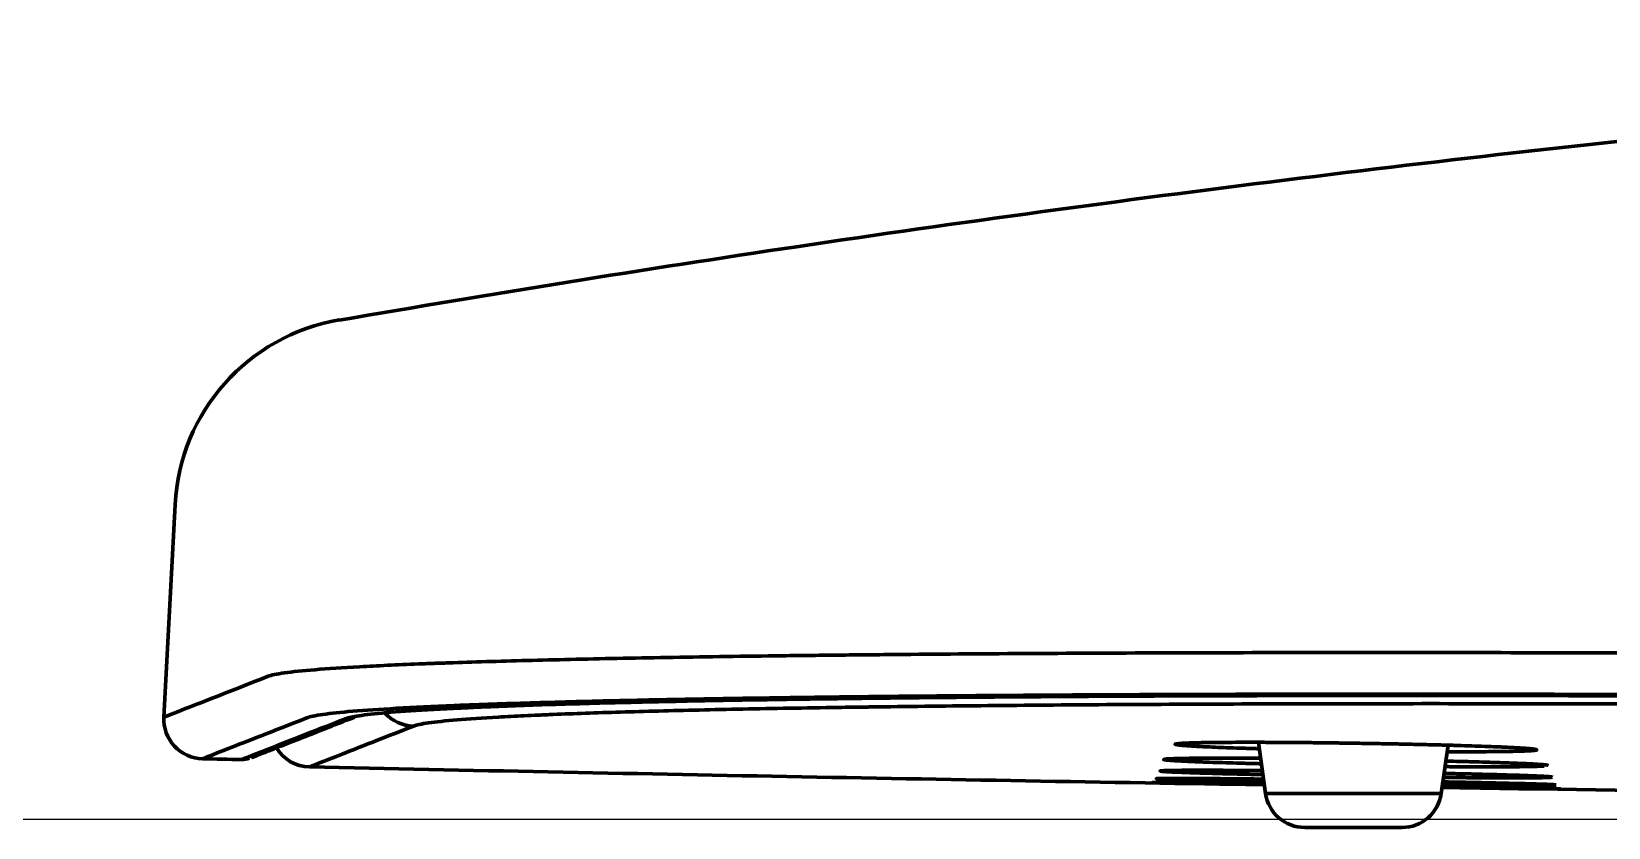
# Model space of a CAD drawing. Extents: x 1919 to 2339, y -1533 to -939.
# Drawn here: x 2171.45 to 2179.43, y -1192.62 to -1188.59 of the extents above; entities that cross this region are included whole.
import ezdxf

# ---------------------------------------------------------------- set-up
doc = ezdxf.new("R2010")
doc.units = 0
doc.header["$LTSCALE"] = 7
doc.header["$MEASUREMENT"] = 0
doc.linetypes.add('CENTER', pattern=[2, 1.25, -0.25, 0.25, -0.25])
doc.layers.add('1', color=1, linetype='CENTER')
doc.layers.add('D', color=2, linetype='CONTINUOUS')

msp = doc.modelspace()

# ---------------------------------------------------------------- linework, layer by layer
at = {"layer": '1', "color": 7, "linetype": 'Continuous', "lineweight": 70}
for p, q in [((2172.1785, -1190.9841), (2172.1221, -1192.0605)), ((2173.0805, -1192.0616), (2173.0823, -1192.0611)), ((2177.6563, -1192.1881), (2177.6925, -1192.4464)), ((2178.5807, -1192.4464), (2178.6148, -1192.2024)), ((2177.6925, -1192.4464), (2178.5807, -1192.4464)), ((2178.3826, -1192.6186), (2177.8905, -1192.6186))]:
    msp.add_line(p, q, dxfattribs=at)
for centre, radius, start, end in [((2173.1771, -1191.0365), 1, 99.73737, 177.01782), ((2172.3218, -1192.071), 0.2, 177.02388, 268.76379), ((2192.1362, -291.6074), 900.8816, 268.7394267, 268.7519604), ((2172.5166, -1192.1753), 0.1, 268.78156, 291.43321), ((2172.8619, -1192.1124), 0.2, 211.36019, 268.8246), ((2192.1362, -291.6371), 900.8816, 268.7738046, 269.0809551), ((2192.1362, -291.6371), 900.8816, 269.1381125, 269.3358835), ((2177.8905, -1192.4186), 0.2, 187.96961, 270), ((2178.3826, -1192.4186), 0.2, 270, 352.03039)]:
    msp.add_arc(centre, radius, start, end, dxfattribs=at)
for centre, major_axis, start_param, end_param in [((2173.388, -1191.9058), (-0.0731, 0.1862), 1.927723, 2.745992), ((2173.0432, -1191.9686), (0.0365, -0.0931), 0.019921, 0.10057)]:
    msp.add_ellipse(centre, major_axis=major_axis, ratio=0.998372, start_param=start_param, end_param=end_param, dxfattribs=at)
for points, knots in [([(2187.5762, -1188.5921), (2186.786, -1188.6147), (2185.1702, -1188.6799), (2182.7302, -1188.8375), (2180.2565, -1189.0561), (2177.7856, -1189.3342), (2175.3682, -1189.6639), (2173.7779, -1189.9197), (2173.0084, -1190.0526)], [0, 0, 0, 0, 0.161815, 0.331098, 0.500546, 0.670211, 0.840143, 1, 1, 1, 1]), ([(2172.6492, -1191.8537), (2172.6645, -1191.8478), (2172.6923, -1191.842), (2172.7716, -1191.831), (2172.8232, -1191.8256), (2172.9501, -1191.8153), (2173.0252, -1191.8103), (2173.1994, -1191.8006), (2173.2984, -1191.796), (2173.4235, -1191.791), (2173.4447, -1191.7902), (2173.4662, -1191.7894), (2173.4807, -1191.7888), (2173.488, -1191.7885), (2173.5247, -1191.7872), (2173.5547, -1191.7861), (2173.6466, -1191.7829), (2173.7105, -1191.7809), (2173.91, -1191.775), (2174.0533, -1191.7712), (2174.3602, -1191.7643), (2174.5238, -1191.7611), (2174.8715, -1191.7551), (2175.0556, -1191.7524), (2175.2745, -1191.7496), (2175.299, -1191.7493), (2175.336, -1191.7489), (2175.3484, -1191.7487), (2175.3732, -1191.7484), (2175.4353, -1191.7477), (2175.4982, -1191.747), (2175.6505, -1191.7453), (2175.754, -1191.7443), (2176.07, -1191.7414), (2176.2881, -1191.7398), (2176.7391, -1191.7371), (2176.9719, -1191.7361), (2177.4525, -1191.7345), (2177.7002, -1191.734), (2177.9875, -1191.7338), (2178.0196, -1191.7338), (2178.0838, -1191.7337), (2178.1803, -1191.7337), (2178.2774, -1191.7337), (2178.4722, -1191.7338), (2178.6031, -1191.7339), (2178.9985, -1191.7344), (2179.5334, -1191.7358), (2180.0832, -1191.7382), (2180.6405, -1191.7412), (2180.923, -1191.743), (2181.2094, -1191.7451)], [0, 0, 0, 0, 0.0625, 0.0625, 0.125, 0.125, 0.1875, 0.1875, 0.25, 0.25, 0.257812, 0.261719, 0.261719, 0.265625, 0.265625, 0.28125, 0.28125, 0.3125, 0.3125, 0.375, 0.375, 0.4375, 0.4375, 0.5, 0.5, 0.507812, 0.507812, 0.511719, 0.511719, 0.515625, 0.53125, 0.53125, 0.5625, 0.5625, 0.625, 0.625, 0.6875, 0.6875, 0.75, 0.75, 0.757812, 0.757812, 0.765625, 0.78125, 0.78125, 0.8125, 0.8125, 0.875, 0.9375, 0.9375, 1, 1, 1, 1]), ([(2172.1221, -1192.0605), (2172.1221, -1192.0605), (2172.2101, -1192.026), (2172.4735, -1191.9226), (2172.6492, -1191.8537)], [0, 0, 0, 0, 0.499874, 1, 1, 1, 1]), ([(2181.2355, -1191.9554), (2180.9548, -1191.9533), (2180.6779, -1191.9516), (2180.1316, -1191.9485), (2179.5926, -1191.9461), (2179.0684, -1191.9448), (2178.6807, -1191.9442), (2178.5524, -1191.9441), (2178.3614, -1191.944), (2178.2663, -1191.944), (2178.1717, -1191.9441), (2178.1087, -1191.9441), (2178.0773, -1191.9441), (2177.7957, -1191.9444), (2177.5528, -1191.9449), (2177.0818, -1191.9464), (2176.8535, -1191.9475), (2176.4114, -1191.9502), (2176.1976, -1191.9518), (2175.8879, -1191.9546), (2175.7865, -1191.9557), (2175.6371, -1191.9573), (2175.5755, -1191.958), (2175.5146, -1191.9588), (2175.4903, -1191.9591), (2175.4782, -1191.9592), (2175.4419, -1191.9597), (2175.4179, -1191.96), (2175.2033, -1191.9627), (2175.0228, -1191.9655), (2174.682, -1191.9714), (2174.5216, -1191.9746), (2174.2208, -1191.9816), (2174.0803, -1191.9853), (2173.8848, -1191.9912), (2173.8221, -1191.9933), (2173.732, -1191.9965), (2173.7026, -1191.9975), (2173.6667, -1191.9989), (2173.6595, -1191.9992), (2173.6453, -1191.9997), (2173.6242, -1192.0005), (2173.6034, -1192.0014), (2173.4808, -1192.0064), (2173.3838, -1192.011), (2173.213, -1192.0206), (2173.1393, -1192.0256), (2173.015, -1192.036), (2172.9644, -1192.0413), (2172.8866, -1192.0524), (2172.8594, -1192.0581), (2172.8443, -1192.064)], [0, 0, 0, 0, 0.0625, 0.0625, 0.125, 0.1875, 0.1875, 0.21875, 0.21875, 0.234375, 0.242187, 0.242187, 0.25, 0.25, 0.3125, 0.3125, 0.375, 0.375, 0.4375, 0.4375, 0.46875, 0.46875, 0.484375, 0.488281, 0.488281, 0.492187, 0.492187, 0.5, 0.5, 0.5625, 0.5625, 0.625, 0.625, 0.6875, 0.6875, 0.71875, 0.71875, 0.734375, 0.734375, 0.738281, 0.738281, 0.742187, 0.75, 0.75, 0.8125, 0.8125, 0.875, 0.875, 0.9375, 0.9375, 1, 1, 1, 1]), ([(2173.0472, -1192.0663), (2173.0627, -1192.0613), (2173.0873, -1192.0564), (2173.1588, -1192.0462), (2173.2582, -1192.0357), (2173.4032, -1192.0259), (2173.5292, -1192.0188), (2173.5742, -1192.0165), (2173.6459, -1192.0131), (2173.6829, -1192.0114), (2173.7215, -1192.0097), (2173.7477, -1192.0086), (2173.7609, -1192.0081), (2173.8816, -1192.0032), (2173.9992, -1191.999), (2174.2544, -1191.9913), (2174.392, -1191.9877), (2174.687, -1191.9809), (2174.8444, -1191.9777), (2175.0956, -1191.9733), (2175.1818, -1191.9719), (2175.315, -1191.9699), (2175.3713, -1191.9691), (2175.4286, -1191.9683), (2175.4516, -1191.968), (2175.4632, -1191.9678), (2175.4979, -1191.9674), (2175.5212, -1191.9671), (2175.7317, -1191.9643), (2175.9264, -1191.9622), (2176.3305, -1191.9585), (2176.5399, -1191.9569), (2176.9733, -1191.9543), (2177.1973, -1191.9532), (2177.5444, -1191.9521), (2177.662, -1191.9518), (2177.8411, -1191.9514), (2177.9013, -1191.9513), (2177.9772, -1191.9512), (2177.9924, -1191.9512), (2178.0228, -1191.9511), (2178.0685, -1191.9511), (2178.1143, -1191.951), (2178.3898, -1191.9508), (2178.6386, -1191.9509), (2179.1436, -1191.9516), (2179.3998, -1191.9523), (2179.9197, -1191.9541), (2180.1834, -1191.9553), (2180.7183, -1191.9583), (2180.9895, -1191.96), (2181.2646, -1191.9621)], [0, 0, 0, 0, 0.055029, 0.055029, 0.118027, 0.181025, 0.181025, 0.212524, 0.212524, 0.228273, 0.236148, 0.236148, 0.244023, 0.244023, 0.307021, 0.307021, 0.370019, 0.370019, 0.433017, 0.433017, 0.464516, 0.464516, 0.480266, 0.484203, 0.484203, 0.488141, 0.488141, 0.496015, 0.496015, 0.559013, 0.559013, 0.622011, 0.622011, 0.68501, 0.68501, 0.716509, 0.716509, 0.732258, 0.732258, 0.736196, 0.736196, 0.740133, 0.748008, 0.748008, 0.811006, 0.811006, 0.874004, 0.874004, 0.937002, 0.937002, 1, 1, 1, 1]), ([(2181.3127, -1192.0031), (2181.0475, -1192.0011), (2180.786, -1191.9994), (2180.2703, -1191.9966), (2180.0161, -1191.9954), (2179.5148, -1191.9936), (2179.2677, -1191.993), (2178.7808, -1191.9923), (2178.541, -1191.9922), (2178.2754, -1191.9924), (2178.2312, -1191.9925), (2178.1871, -1191.9925), (2178.1578, -1191.9926), (2178.1431, -1191.9926), (2178.07, -1191.9927), (2178.012, -1191.9928), (2177.8392, -1191.9931), (2177.7258, -1191.9934), (2177.3912, -1191.9945), (2177.1752, -1191.9956), (2176.7573, -1191.9981), (2176.5554, -1191.9996), (2176.1658, -1192.0032), (2175.9781, -1192.0053), (2175.7751, -1192.0079), (2175.7527, -1192.0082), (2175.7192, -1192.0086), (2175.7081, -1192.0088), (2175.6859, -1192.0091), (2175.6306, -1192.0099), (2175.5764, -1192.0106), (2175.4479, -1192.0126), (2175.3648, -1192.0139), (2175.1226, -1192.0181), (2174.9708, -1192.0212), (2174.6864, -1192.0277), (2174.5537, -1192.0312), (2174.3077, -1192.0387), (2174.1943, -1192.0427), (2174.0779, -1192.0474), (2174.0651, -1192.0479), (2174.0399, -1192.049), (2174.0027, -1192.0506), (2173.967, -1192.0522), (2173.8978, -1192.0555), (2173.8545, -1192.0578), (2173.733, -1192.0646), (2173.5932, -1192.0741), (2173.4974, -1192.0842), (2173.4238, -1192.0947), (2173.3981, -1192.1001), (2173.3838, -1192.1057)], [0, 0, 0, 0, 0.0625, 0.0625, 0.125, 0.125, 0.1875, 0.1875, 0.25, 0.25, 0.257813, 0.261719, 0.261719, 0.265625, 0.265625, 0.28125, 0.28125, 0.3125, 0.3125, 0.375, 0.375, 0.4375, 0.4375, 0.5, 0.5, 0.507813, 0.507813, 0.511719, 0.511719, 0.515625, 0.53125, 0.53125, 0.5625, 0.5625, 0.625, 0.625, 0.6875, 0.6875, 0.75, 0.75, 0.757812, 0.757812, 0.765625, 0.78125, 0.78125, 0.8125, 0.8125, 0.875, 0.9375, 0.9375, 1, 1, 1, 1]), ([(2172.8443, -1192.064), (2172.6687, -1192.133), (2172.4054, -1192.2364), (2172.3175, -1192.2709), (2172.3174, -1192.271)], [0, 0, 0, 0, 0.500191, 1, 1, 1, 1]), ([(2172.5144, -1192.2753), (2172.5144, -1192.2753), (2172.5144, -1192.2753), (2172.5144, -1192.2753), (2172.6023, -1192.2408), (2172.8655, -1192.1374), (2173.041, -1192.0685)], [0, 0, 0, 0, 0.000219, 0.000219, 0.500109, 1, 1, 1, 1]), ([(2172.5627, -1192.2663), (2172.5627, -1192.2663), (2172.5662, -1192.2648), (2172.5894, -1192.2557), (2172.6437, -1192.2344), (2172.7247, -1192.2025), (2172.8329, -1192.16), (2172.9532, -1192.1127), (2173.0449, -1192.0766), (2173.0854, -1192.0606)], [0, 0, 0, 0, 0.08445, 0.244906, 0.405362, 0.565813, 0.726255, 0.886685, 1, 1, 1, 1]), ([(2173.3838, -1192.1057), (2173.2083, -1192.1746), (2172.9453, -1192.2779), (2172.8577, -1192.3123), (2172.8576, -1192.3123)], [0, 0, 0, 0, 0.500147, 1, 1, 1, 1]), ([(2177.24, -1192.1996), (2177.2395, -1192.1994), (2177.2361, -1192.1987), (2177.2347, -1192.1979), (2177.235, -1192.197), (2177.2355, -1192.1967), (2177.2372, -1192.1961), (2177.2384, -1192.1958), (2177.2432, -1192.1949), (2177.2477, -1192.1944), (2177.2537, -1192.1939)], [0, 0, 0, 0, 0.053302, 0.37056, 0.37056, 0.529189, 0.529189, 0.687819, 0.687819, 1, 1, 1, 1]), ([(2177.6553, -1192.2201), (2177.6484, -1192.2199), (2177.6417, -1192.2197), (2177.6226, -1192.2191), (2177.6104, -1192.2188), (2177.5924, -1192.2182), (2177.5864, -1192.218), (2177.5746, -1192.2176), (2177.5455, -1192.2167), (2177.4961, -1192.215), (2177.4565, -1192.2134), (2177.419, -1192.2119), (2177.4013, -1192.2111), (2177.3807, -1192.2101), (2177.3766, -1192.2099), (2177.3687, -1192.2095), (2177.357, -1192.2089), (2177.3461, -1192.2083), (2177.3253, -1192.2072), (2177.3003, -1192.2057), (2177.2807, -1192.2042), (2177.2679, -1192.2031), (2177.2641, -1192.2027), (2177.2587, -1192.2022), (2177.257, -1192.202), (2177.2539, -1192.2016), (2177.2524, -1192.2014), (2177.2463, -1192.2007), (2177.2427, -1192.2001), (2177.24, -1192.1996)], [0, 0, 0, 0, 0.02977, 0.02977, 0.084697, 0.084697, 0.112161, 0.112161, 0.139624, 0.249478, 0.359332, 0.359332, 0.469186, 0.469186, 0.49665, 0.49665, 0.524113, 0.57904, 0.57904, 0.688894, 0.798748, 0.798748, 0.853675, 0.853675, 0.881139, 0.881139, 0.908602, 0.908602, 1, 1, 1, 1]), ([(2177.2537, -1192.1939), (2177.2537, -1192.1939), (2177.2538, -1192.1938), (2177.26, -1192.1933), (2177.2749, -1192.1923), (2177.2955, -1192.1915), (2177.3101, -1192.191), (2177.3131, -1192.1909), (2177.3193, -1192.1907), (2177.3225, -1192.1906), (2177.3324, -1192.1903), (2177.3392, -1192.1902), (2177.3607, -1192.1897), (2177.3918, -1192.1891), (2177.4276, -1192.1886), (2177.4658, -1192.1883), (2177.4861, -1192.1881), (2177.5076, -1192.188)], [0, 0, 0, 0, 0.00266, 0.00266, 0.168883, 0.335107, 0.335107, 0.376663, 0.376663, 0.418218, 0.418218, 0.50133, 0.50133, 0.667553, 0.833777, 0.833777, 1, 1, 1, 1]), ([(2177.5076, -1192.188), (2177.5292, -1192.1879), (2177.5516, -1192.1878), (2177.5981, -1192.1878), (2177.6462, -1192.1878), (2177.6978, -1192.1879), (2177.7311, -1192.1881), (2177.7378, -1192.1881), (2177.7514, -1192.1882), (2177.7582, -1192.1882), (2177.7787, -1192.1884), (2177.7924, -1192.1884), (2177.834, -1192.1887), (2177.8903, -1192.1892), (2177.9483, -1192.1898), (2177.9924, -1192.1903), (2178.0072, -1192.1905), (2178.0295, -1192.1908), (2178.037, -1192.1909), (2178.052, -1192.1911), (2178.0595, -1192.1912), (2178.097, -1192.1917), (2178.1268, -1192.1921), (2178.1864, -1192.1931), (2178.2162, -1192.1936), (2178.2755, -1192.1946), (2178.305, -1192.1952), (2178.3419, -1192.1959), (2178.3493, -1192.196), (2178.364, -1192.1963), (2178.3859, -1192.1968), (2178.4075, -1192.1973), (2178.4503, -1192.1982), (2178.5062, -1192.1995), (2178.5599, -1192.2009), (2178.5994, -1192.2019), (2178.6124, -1192.2023), (2178.6317, -1192.2029), (2178.6381, -1192.203), (2178.6508, -1192.2034), (2178.6821, -1192.2043), (2178.7357, -1192.206), (2178.7795, -1192.2075), (2178.8214, -1192.2091), (2178.8414, -1192.2099), (2178.8651, -1192.2108), (2178.8697, -1192.211), (2178.8789, -1192.2114), (2178.8924, -1192.212), (2178.9052, -1192.2126), (2178.9298, -1192.2138), (2178.96, -1192.2153), (2178.9851, -1192.2168), (2179.0021, -1192.218), (2179.0074, -1192.2184), (2179.0173, -1192.2191), (2179.0219, -1192.2195), (2179.0347, -1192.2206), (2179.0487, -1192.222), (2179.057, -1192.2234), (2179.0607, -1192.2243), (2179.0615, -1192.2245), (2179.0621, -1192.2248)], [0, 0, 0, 0, 0.042805, 0.042805, 0.085609, 0.128414, 0.128414, 0.139115, 0.139115, 0.149816, 0.149816, 0.171218, 0.171218, 0.214023, 0.256827, 0.256827, 0.27823, 0.27823, 0.288931, 0.288931, 0.299632, 0.299632, 0.342437, 0.342437, 0.385241, 0.385241, 0.428046, 0.428046, 0.438747, 0.438747, 0.449448, 0.47085, 0.47085, 0.513655, 0.556459, 0.556459, 0.577862, 0.577862, 0.588563, 0.588563, 0.599264, 0.642069, 0.684873, 0.684873, 0.727678, 0.727678, 0.738379, 0.738379, 0.74908, 0.770482, 0.770482, 0.813287, 0.856091, 0.856091, 0.877494, 0.877494, 0.898896, 0.898896, 0.9417, 0.984505, 0.984505, 1, 1, 1, 1]), ([(2177.1777, -1192.275), (2177.1777, -1192.275), (2177.1777, -1192.275), (2177.1771, -1192.2745), (2177.1781, -1192.274), (2177.1818, -1192.2733), (2177.1832, -1192.2731), (2177.185, -1192.2729)], [0, 0, 0, 0, 0.003476, 0.003476, 0.696474, 0.696474, 1, 1, 1, 1]), ([(2177.6696, -1192.2961), (2177.668, -1192.2961), (2177.6663, -1192.2961), (2177.6577, -1192.2958), (2177.6508, -1192.2957), (2177.6371, -1192.2953), (2177.6303, -1192.2951), (2177.5967, -1192.2943), (2177.545, -1192.2929), (2177.4974, -1192.2914), (2177.4518, -1192.29), (2177.43, -1192.2893), (2177.404, -1192.2884), (2177.3989, -1192.2882), (2177.3888, -1192.2879), (2177.3739, -1192.2873), (2177.3599, -1192.2868), (2177.3327, -1192.2857), (2177.2992, -1192.2843), (2177.2711, -1192.283), (2177.252, -1192.282), (2177.246, -1192.2816), (2177.2375, -1192.2811), (2177.2347, -1192.281), (2177.2294, -1192.2806), (2177.2269, -1192.2805), (2177.2146, -1192.2797), (2177.1982, -1192.2784), (2177.1878, -1192.2772), (2177.1804, -1192.2761), (2177.1783, -1192.2755), (2177.1777, -1192.275)], [0, 0, 0, 0, 0.005684, 0.005684, 0.02937, 0.02937, 0.053055, 0.053055, 0.147797, 0.242539, 0.242539, 0.337281, 0.337281, 0.360967, 0.360967, 0.384652, 0.432023, 0.432023, 0.526765, 0.621507, 0.621507, 0.668878, 0.668878, 0.692564, 0.692564, 0.716249, 0.716249, 0.810991, 0.905733, 0.905733, 1, 1, 1, 1]), ([(2177.185, -1192.2729), (2177.1871, -1192.2726), (2177.1946, -1192.2719), (2177.2058, -1192.2713), (2177.2167, -1192.2709), (2177.2189, -1192.2708), (2177.2237, -1192.2706), (2177.2262, -1192.2705), (2177.2339, -1192.2703), (2177.2394, -1192.2701), (2177.2569, -1192.2696), (2177.283, -1192.2691), (2177.3146, -1192.2687), (2177.3489, -1192.2684), (2177.3674, -1192.2682), (2177.3873, -1192.2681)], [0, 0, 0, 0, 0.101042, 0.280833, 0.280833, 0.325781, 0.325781, 0.370729, 0.370729, 0.460625, 0.460625, 0.640417, 0.820208, 0.820208, 1, 1, 1, 1]), ([(2177.3873, -1192.2681), (2177.4073, -1192.268), (2177.4283, -1192.268), (2177.4724, -1192.2679), (2177.5186, -1192.2679), (2177.569, -1192.2681), (2177.6019, -1192.2682), (2177.6085, -1192.2682), (2177.6219, -1192.2683), (2177.6287, -1192.2683), (2177.6449, -1192.2684), (2177.6544, -1192.2685), (2177.6639, -1192.2685)], [0, 0, 0, 0, 0.26001, 0.26001, 0.520021, 0.780031, 0.780031, 0.845034, 0.845034, 0.910036, 0.910036, 1, 1, 1, 1]), ([(2178.6071, -1192.2829), (2178.6307, -1192.2835), (2178.681, -1192.2847), (2178.7283, -1192.286), (2178.7781, -1192.2874), (2178.8021, -1192.2882), (2178.831, -1192.2891), (2178.8367, -1192.2892), (2178.8479, -1192.2896), (2178.8646, -1192.2901), (2178.8805, -1192.2907), (2178.9113, -1192.2918), (2178.95, -1192.2932), (2178.9836, -1192.2946), (2179.007, -1192.2956), (2179.0144, -1192.296), (2179.0287, -1192.2967), (2179.0354, -1192.297), (2179.0545, -1192.298), (2179.077, -1192.2993), (2179.0935, -1192.3006), (2179.1037, -1192.3015), (2179.1067, -1192.3018), (2179.1106, -1192.3022), (2179.1119, -1192.3024), (2179.1141, -1192.3027), (2179.1152, -1192.3028), (2179.1192, -1192.3035), (2179.1212, -1192.3039), (2179.1221, -1192.3044)], [0, 0, 0, 0, 0.078496, 0.172278, 0.172278, 0.266061, 0.266061, 0.289506, 0.289506, 0.312952, 0.359843, 0.359843, 0.453625, 0.547408, 0.547408, 0.594299, 0.594299, 0.64119, 0.64119, 0.734972, 0.828755, 0.828755, 0.875646, 0.875646, 0.899091, 0.899091, 0.922537, 0.922537, 1, 1, 1, 1]), ([(2179.0589, -1192.2277), (2179.0588, -1192.2277), (2179.0586, -1192.2278), (2179.0553, -1192.2284), (2179.0462, -1192.2295), (2179.0313, -1192.2304), (2179.0201, -1192.231), (2179.0178, -1192.2311), (2179.013, -1192.2314), (2179.0104, -1192.2315), (2179.0027, -1192.2318), (2178.9972, -1192.232), (2178.9797, -1192.2326), (2178.9537, -1192.2333), (2178.9226, -1192.2339), (2178.9015, -1192.2342), (2178.8972, -1192.2343), (2178.8884, -1192.2344), (2178.884, -1192.2345), (2178.8703, -1192.2346), (2178.861, -1192.2347), (2178.8321, -1192.235), (2178.8118, -1192.2352), (2178.7797, -1192.2353), (2178.7632, -1192.2354), (2178.7462, -1192.2354), (2178.7347, -1192.2355), (2178.7289, -1192.2355), (2178.6995, -1192.2355), (2178.6753, -1192.2355), (2178.6393, -1192.2354), (2178.6282, -1192.2354), (2178.6169, -1192.2354)], [0, 0, 0, 0, 0.005059, 0.005059, 0.110444, 0.215829, 0.215829, 0.242175, 0.242175, 0.268522, 0.268522, 0.321214, 0.321214, 0.426599, 0.531985, 0.531985, 0.558331, 0.558331, 0.584677, 0.584677, 0.63737, 0.63737, 0.742755, 0.742755, 0.795448, 0.821794, 0.821794, 0.84814, 0.84814, 0.953525, 0.953525, 1, 1, 1, 1]), ([(2179.0621, -1192.2248), (2179.0624, -1192.2249), (2179.0626, -1192.2249), (2179.0631, -1192.2252), (2179.0633, -1192.2254), (2179.0635, -1192.2257), (2179.0636, -1192.2258), (2179.0633, -1192.2266), (2179.0618, -1192.2272), (2179.0589, -1192.2277)], [0, 0, 0, 0, 0.086793, 0.086793, 0.244026, 0.244026, 0.401259, 0.401259, 1, 1, 1, 1]), ([(2177.1611, -1192.3338), (2177.1596, -1192.3335), (2177.1581, -1192.3328), (2177.1615, -1192.3322), (2177.166, -1192.3318), (2177.167, -1192.3317), (2177.1692, -1192.3316), (2177.1704, -1192.3315), (2177.174, -1192.3313), (2177.1766, -1192.3312), (2177.1795, -1192.331)], [0, 0, 0, 0, 0.283557, 0.652287, 0.652287, 0.74447, 0.74447, 0.836653, 0.836653, 1, 1, 1, 1]), ([(2177.6728, -1192.3511), (2177.6726, -1192.3511), (2177.6441, -1192.3505), (2177.6164, -1192.3499), (2177.5631, -1192.3486), (2177.5373, -1192.348), (2177.506, -1192.3472), (2177.4998, -1192.347), (2177.4876, -1192.3467), (2177.4695, -1192.3463), (2177.4521, -1192.3458), (2177.4181, -1192.3449), (2177.3754, -1192.3436), (2177.3375, -1192.3424), (2177.3109, -1192.3415), (2177.3023, -1192.3412), (2177.29, -1192.3408), (2177.2859, -1192.3407), (2177.2781, -1192.3404), (2177.2742, -1192.3402), (2177.2555, -1192.3395), (2177.2286, -1192.3384), (2177.2075, -1192.3374), (2177.1895, -1192.3364), (2177.1819, -1192.3359), (2177.1729, -1192.3352), (2177.1703, -1192.335), (2177.166, -1192.3345), (2177.1642, -1192.3343), (2177.1622, -1192.334), (2177.1616, -1192.3339), (2177.1611, -1192.3338)], [0, 0, 0, 0, 0.000684, 0.098359, 0.098359, 0.196034, 0.196034, 0.220453, 0.220453, 0.244871, 0.293709, 0.293709, 0.391384, 0.489059, 0.489059, 0.537897, 0.537897, 0.562316, 0.562316, 0.586734, 0.586734, 0.684409, 0.782084, 0.782084, 0.87976, 0.87976, 0.928597, 0.928597, 0.977435, 0.977435, 1, 1, 1, 1]), ([(2177.1758, -1192.3315), (2177.1757, -1192.3315), (2177.1774, -1192.3313), (2177.182, -1192.3312), (2177.1866, -1192.331)], [0, 0, 0, 0, 0.356603, 1, 1, 1, 1]), ([(2177.1795, -1192.331), (2177.1799, -1192.331), (2177.1802, -1192.331), (2177.1873, -1192.3307), (2177.2038, -1192.3303), (2177.2263, -1192.3299), (2177.2517, -1192.3296), (2177.2659, -1192.3295), (2177.2817, -1192.3294)], [0, 0, 0, 0, 0.018646, 0.018646, 0.345764, 0.672882, 0.672882, 1, 1, 1, 1]), ([(2177.2817, -1192.3294), (2177.2975, -1192.3293), (2177.3145, -1192.3292), (2177.3511, -1192.3292), (2177.3903, -1192.3292), (2177.4343, -1192.3293), (2177.4635, -1192.3294), (2177.4694, -1192.3295), (2177.4814, -1192.3295), (2177.4874, -1192.3296), (2177.5058, -1192.3297), (2177.5182, -1192.3297), (2177.5562, -1192.33), (2177.6017, -1192.3303), (2177.6498, -1192.3307), (2177.6707, -1192.3309)], [0, 0, 0, 0, 0.174307, 0.174307, 0.348614, 0.522921, 0.522921, 0.566498, 0.566498, 0.610075, 0.610075, 0.697228, 0.697228, 0.871536, 1, 1, 1, 1]), ([(2179.1408, -1192.3643), (2179.1405, -1192.3644), (2179.1402, -1192.3644), (2179.1389, -1192.3647), (2179.1375, -1192.3648), (2179.1322, -1192.3653), (2179.1219, -1192.3659), (2179.1055, -1192.3664), (2179.0932, -1192.3666), (2179.0907, -1192.3667), (2179.0854, -1192.3668), (2179.0826, -1192.3668), (2179.0741, -1192.367), (2179.068, -1192.3671), (2179.0488, -1192.3673), (2179.0345, -1192.3674), (2179.011, -1192.3675), (2178.9987, -1192.3676), (2178.9856, -1192.3676), (2178.9767, -1192.3676), (2178.9722, -1192.3677), (2178.949, -1192.3677), (2178.9293, -1192.3677), (2178.8876, -1192.3676), (2178.8436, -1192.3675), (2178.7951, -1192.3672), (2178.7633, -1192.367), (2178.7569, -1192.367), (2178.7439, -1192.3669), (2178.7373, -1192.3669), (2178.7174, -1192.3667), (2178.704, -1192.3666), (2178.6632, -1192.3663), (2178.6326, -1192.366), (2178.6011, -1192.3657), (2178.5984, -1192.3657)], [0, 0, 0, 0, 0.016433, 0.016433, 0.062854, 0.062854, 0.155696, 0.248538, 0.248538, 0.271749, 0.271749, 0.294959, 0.294959, 0.34138, 0.34138, 0.434222, 0.434222, 0.480643, 0.503853, 0.503853, 0.527064, 0.527064, 0.619906, 0.619906, 0.712747, 0.805589, 0.805589, 0.8288, 0.8288, 0.85201, 0.85201, 0.898431, 0.898431, 0.991273, 1, 1, 1, 1]), ([(2179.1005, -1192.3079), (2179.0996, -1192.308), (2179.0987, -1192.3081), (2179.0941, -1192.3083), (2179.0902, -1192.3085), (2179.0771, -1192.309), (2179.0568, -1192.3097), (2179.0306, -1192.3102), (2179.0125, -1192.3105), (2179.0087, -1192.3106), (2179.0011, -1192.3107), (2178.9972, -1192.3108), (2178.9852, -1192.3109), (2178.9768, -1192.311), (2178.9509, -1192.3113), (2178.9324, -1192.3114), (2178.9026, -1192.3116), (2178.8873, -1192.3116), (2178.8713, -1192.3117), (2178.8604, -1192.3117), (2178.8549, -1192.3117), (2178.827, -1192.3117), (2178.8037, -1192.3117), (2178.7554, -1192.3116), (2178.7051, -1192.3115), (2178.6512, -1192.3112), (2178.6163, -1192.311), (2178.6092, -1192.3109), (2178.6016, -1192.3109), (2178.601, -1192.3109), (2178.6004, -1192.3109)], [0, 0, 0, 0, 0.014828, 0.014828, 0.070995, 0.070995, 0.18333, 0.295664, 0.295664, 0.323748, 0.323748, 0.351831, 0.351831, 0.407998, 0.407998, 0.520333, 0.520333, 0.5765, 0.604583, 0.604583, 0.632667, 0.632667, 0.745001, 0.745001, 0.857335, 0.96967, 0.96967, 0.997753, 0.997753, 1, 1, 1, 1]), ([(2178.601, -1192.3452), (2178.6099, -1192.3453), (2178.6187, -1192.3455), (2178.6558, -1192.3464), (2178.6835, -1192.347), (2178.7172, -1192.3478), (2178.7239, -1192.3479), (2178.7371, -1192.3482), (2178.7568, -1192.3487), (2178.7758, -1192.3492), (2178.813, -1192.3501), (2178.8603, -1192.3514), (2178.9032, -1192.3526), (2178.9337, -1192.3535), (2178.9436, -1192.3538), (2178.9628, -1192.3544), (2178.972, -1192.3547), (2178.9987, -1192.3556), (2179.0313, -1192.3568), (2179.0582, -1192.3579), (2179.0763, -1192.3587), (2179.082, -1192.359), (2179.09, -1192.3594), (2179.0925, -1192.3595), (2179.0975, -1192.3597), (2179.0999, -1192.3599), (2179.1113, -1192.3605), (2179.1188, -1192.361), (2179.1307, -1192.3619), (2179.1377, -1192.3626), (2179.1407, -1192.3633), (2179.1413, -1192.3635)], [0, 0, 0, 0, 0.028331, 0.028331, 0.120015, 0.120015, 0.142936, 0.142936, 0.165857, 0.211699, 0.211699, 0.303384, 0.395068, 0.395068, 0.440911, 0.440911, 0.486753, 0.486753, 0.578437, 0.670122, 0.670122, 0.715964, 0.715964, 0.738885, 0.738885, 0.761806, 0.761806, 0.853491, 0.853491, 0.945175, 1, 1, 1, 1]), ([(2177.6822, -1192.4019), (2177.675, -1192.4018), (2177.6677, -1192.4017), (2177.6531, -1192.4014), (2177.6457, -1192.4013), (2177.631, -1192.401), (2177.6237, -1192.4009), (2177.5874, -1192.4003), (2177.5595, -1192.3998), (2177.5057, -1192.3989), (2177.4541, -1192.398), (2177.4068, -1192.3971), (2177.3785, -1192.3966), (2177.3729, -1192.3965), (2177.3619, -1192.3963), (2177.3565, -1192.3962), (2177.3404, -1192.3959), (2177.3301, -1192.3957), (2177.3002, -1192.3952), (2177.2632, -1192.3945), (2177.2319, -1192.3939), (2177.2105, -1192.3934), (2177.2038, -1192.3933), (2177.191, -1192.393), (2177.1849, -1192.3929), (2177.1681, -1192.3925), (2177.1585, -1192.3923), (2177.1425, -1192.3919), (2177.1362, -1192.3917), (2177.1267, -1192.3914), (2177.1235, -1192.3913), (2177.1217, -1192.3911), (2177.1214, -1192.3911), (2177.1211, -1192.3911), (2177.1209, -1192.391), (2177.1217, -1192.391), (2177.1245, -1192.3909), (2177.1314, -1192.3908), (2177.1449, -1192.3909), (2177.1574, -1192.391), (2177.162, -1192.391), (2177.1696, -1192.3911), (2177.1722, -1192.3911), (2177.1776, -1192.3911), (2177.1804, -1192.3912), (2177.1949, -1192.3913), (2177.221, -1192.3916), (2177.2529, -1192.3919), (2177.2878, -1192.3923), (2177.3067, -1192.3926), (2177.3322, -1192.3929), (2177.3374, -1192.3929), (2177.3479, -1192.3931), (2177.3639, -1192.3933), (2177.3805, -1192.3935), (2177.4146, -1192.3939), (2177.4623, -1192.3946), (2177.5145, -1192.3953), (2177.5553, -1192.3958), (2177.5692, -1192.396), (2177.5976, -1192.3964), (2177.612, -1192.3966), (2177.6441, -1192.3971), (2177.6618, -1192.3973), (2177.6799, -1192.3976)], [0, 0, 0, 0, 0.01083, 0.01083, 0.022018, 0.022018, 0.033207, 0.033207, 0.077959, 0.077959, 0.122712, 0.167465, 0.167465, 0.178653, 0.178653, 0.189841, 0.189841, 0.212218, 0.212218, 0.25697, 0.301723, 0.301723, 0.324099, 0.324099, 0.346476, 0.346476, 0.391228, 0.391228, 0.435981, 0.435981, 0.480734, 0.480734, 0.491922, 0.491922, 0.50311, 0.525487, 0.525487, 0.570239, 0.614992, 0.614992, 0.637369, 0.637369, 0.648557, 0.648557, 0.659745, 0.659745, 0.704498, 0.74925, 0.74925, 0.794003, 0.794003, 0.805191, 0.805191, 0.81638, 0.838756, 0.838756, 0.883509, 0.928261, 0.928261, 0.950638, 0.950638, 0.973014, 0.973014, 1, 1, 1, 1]), ([(2177.1408, -1192.3721), (2177.1406, -1192.372), (2177.1405, -1192.372), (2177.1401, -1192.3718), (2177.1406, -1192.3716), (2177.1417, -1192.3715)], [0, 0, 0, 0, 0.223537, 0.223537, 1, 1, 1, 1]), ([(2177.6832, -1192.3865), (2177.6766, -1192.3864), (2177.6701, -1192.3863), (2177.6563, -1192.386), (2177.6346, -1192.3856), (2177.6135, -1192.3852), (2177.572, -1192.3843), (2177.5186, -1192.3832), (2177.4692, -1192.3821), (2177.4337, -1192.3814), (2177.4221, -1192.3811), (2177.405, -1192.3807), (2177.3994, -1192.3806), (2177.3884, -1192.3803), (2177.383, -1192.3802), (2177.3563, -1192.3795), (2177.3163, -1192.3786), (2177.2818, -1192.3776), (2177.2499, -1192.3767), (2177.2354, -1192.3763), (2177.2189, -1192.3758), (2177.2157, -1192.3757), (2177.2096, -1192.3755), (2177.2006, -1192.3752), (2177.1925, -1192.3749), (2177.1776, -1192.3743), (2177.1608, -1192.3736), (2177.1502, -1192.373), (2177.1456, -1192.3726), (2177.1448, -1192.3726), (2177.1434, -1192.3724), (2177.1428, -1192.3724), (2177.1416, -1192.3722), (2177.1411, -1192.3721), (2177.1408, -1192.3721)], [0, 0, 0, 0, 0.020594, 0.020594, 0.043785, 0.090167, 0.090167, 0.182931, 0.275695, 0.275695, 0.322077, 0.322077, 0.345268, 0.345268, 0.368459, 0.368459, 0.461223, 0.553987, 0.553987, 0.646751, 0.646751, 0.669942, 0.669942, 0.693133, 0.739515, 0.739515, 0.832279, 0.925043, 0.925043, 0.948234, 0.948234, 0.971425, 0.971425, 1, 1, 1, 1]), ([(2177.1417, -1192.3715), (2177.1423, -1192.3714), (2177.1453, -1192.3711), (2177.1512, -1192.3709), (2177.1632, -1192.3707), (2177.1708, -1192.3706), (2177.1801, -1192.3705)], [0, 0, 0, 0, 0.142736, 0.571368, 0.571368, 1, 1, 1, 1]), ([(2177.1801, -1192.3705), (2177.1894, -1192.3704), (2177.2001, -1192.3703), (2177.2246, -1192.3703), (2177.252, -1192.3703), (2177.2852, -1192.3704), (2177.3078, -1192.3705), (2177.3125, -1192.3706), (2177.3219, -1192.3706), (2177.3267, -1192.3706), (2177.3413, -1192.3707), (2177.3513, -1192.3708), (2177.3823, -1192.371), (2177.426, -1192.3713), (2177.4742, -1192.3718), (2177.5121, -1192.3721), (2177.5315, -1192.3723), (2177.5515, -1192.3725), (2177.565, -1192.3727), (2177.5718, -1192.3727), (2177.6061, -1192.3731), (2177.6342, -1192.3734), (2177.6674, -1192.3738), (2177.6716, -1192.3739), (2177.6759, -1192.3739)], [0, 0, 0, 0, 0.12273, 0.12273, 0.245459, 0.368189, 0.368189, 0.398871, 0.398871, 0.429553, 0.429553, 0.490918, 0.490918, 0.613648, 0.736377, 0.736377, 0.797742, 0.828424, 0.828424, 0.859107, 0.859107, 0.981836, 0.981836, 1, 1, 1, 1]), ([(2178.586, -1192.4116), (2178.5894, -1192.4117), (2178.5928, -1192.4117), (2178.6268, -1192.4123), (2178.6565, -1192.4128), (2178.7139, -1192.4138), (2178.7417, -1192.4142), (2178.7954, -1192.4152), (2178.8213, -1192.4156), (2178.8588, -1192.4163), (2178.8711, -1192.4165), (2178.895, -1192.4169), (2178.9065, -1192.4171), (2178.9403, -1192.4178), (2178.9826, -1192.4185), (2179.0197, -1192.4192), (2179.0455, -1192.4197), (2179.0537, -1192.4199), (2179.0656, -1192.4201), (2179.0695, -1192.4202), (2179.077, -1192.4204), (2179.0807, -1192.4204), (2179.0986, -1192.4208), (2179.1113, -1192.4211), (2179.1336, -1192.4216), (2179.1432, -1192.4218), (2179.1592, -1192.4222), (2179.1657, -1192.4224), (2179.1717, -1192.4226), (2179.1728, -1192.4226), (2179.1748, -1192.4227), (2179.1775, -1192.4228), (2179.1792, -1192.4229), (2179.1814, -1192.423), (2179.1811, -1192.4232), (2179.1742, -1192.4232), (2179.1665, -1192.4232), (2179.1635, -1192.4232), (2179.1585, -1192.4232), (2179.1567, -1192.4232), (2179.1529, -1192.4231), (2179.1509, -1192.4231), (2179.1404, -1192.4231), (2179.1205, -1192.4229), (2179.0945, -1192.4227), (2179.0655, -1192.4223), (2179.0494, -1192.4222), (2179.0142, -1192.4218), (2178.9953, -1192.4215), (2178.9549, -1192.421), (2178.9121, -1192.4205), (2178.8643, -1192.4198), (2178.8329, -1192.4194), (2178.8265, -1192.4193), (2178.8136, -1192.4192), (2178.8071, -1192.4191), (2178.7873, -1192.4188), (2178.7739, -1192.4186), (2178.7331, -1192.4181), (2178.6778, -1192.4173), (2178.6194, -1192.4164), (2178.5898, -1192.416)], [0, 0, 0, 0, 0.004809, 0.004809, 0.048133, 0.048133, 0.091457, 0.091457, 0.13478, 0.13478, 0.156442, 0.156442, 0.178104, 0.178104, 0.221428, 0.264752, 0.264752, 0.286414, 0.286414, 0.297245, 0.297245, 0.308076, 0.308076, 0.351399, 0.351399, 0.394723, 0.394723, 0.438047, 0.438047, 0.448878, 0.448878, 0.459709, 0.481371, 0.481371, 0.524695, 0.568018, 0.568018, 0.58968, 0.58968, 0.600511, 0.600511, 0.611342, 0.611342, 0.654666, 0.69799, 0.69799, 0.741314, 0.741314, 0.784637, 0.784637, 0.827961, 0.871285, 0.871285, 0.882116, 0.882116, 0.892947, 0.892947, 0.914609, 0.914609, 0.957933, 1, 1, 1, 1]), ([(2179.1523, -1192.404), (2179.1522, -1192.404), (2179.1521, -1192.404), (2179.1498, -1192.4041), (2179.1471, -1192.4042), (2179.138, -1192.4044), (2179.1304, -1192.4045), (2179.1165, -1192.4046), (2179.1115, -1192.4046), (2179.1034, -1192.4047), (2179.1006, -1192.4047), (2179.0948, -1192.4047), (2179.0918, -1192.4047), (2179.0763, -1192.4047), (2179.0625, -1192.4047), (2179.0321, -1192.4047), (2178.9989, -1192.4045), (2178.9603, -1192.4043), (2178.9344, -1192.4041), (2178.9291, -1192.4041), (2178.9184, -1192.404), (2178.9129, -1192.404), (2178.8964, -1192.4039), (2178.8851, -1192.4038), (2178.8504, -1192.4035), (2178.802, -1192.403), (2178.7496, -1192.4025), (2178.7088, -1192.4021), (2178.688, -1192.4018), (2178.6666, -1192.4016), (2178.6522, -1192.4014), (2178.6449, -1192.4013), (2178.6223, -1192.4011), (2178.6068, -1192.4009), (2178.5911, -1192.4007)], [0, 0, 0, 0, 0.002685, 0.002685, 0.052422, 0.052422, 0.151894, 0.151894, 0.201631, 0.201631, 0.226499, 0.226499, 0.251367, 0.251367, 0.35084, 0.35084, 0.450313, 0.549786, 0.549786, 0.574654, 0.574654, 0.599522, 0.599522, 0.649259, 0.649259, 0.748732, 0.848204, 0.848204, 0.897941, 0.922809, 0.922809, 0.947677, 0.947677, 1, 1, 1, 1]), ([(2178.5928, -1192.388), (2178.6004, -1192.3882), (2178.6079, -1192.3883), (2178.6447, -1192.389), (2178.7016, -1192.3901), (2178.7551, -1192.3912), (2178.7939, -1192.3921), (2178.8066, -1192.3923), (2178.8254, -1192.3927), (2178.8316, -1192.3929), (2178.8437, -1192.3931), (2178.8498, -1192.3933), (2178.8794, -1192.3939), (2178.9244, -1192.395), (2178.9643, -1192.396), (2178.9923, -1192.3967), (2179.0059, -1192.397), (2179.0187, -1192.3974), (2179.0271, -1192.3976), (2179.0312, -1192.3977), (2179.0514, -1192.3983), (2179.0659, -1192.3987), (2179.092, -1192.3996), (2179.115, -1192.4003), (2179.1319, -1192.401), (2179.1406, -1192.4015), (2179.1422, -1192.4015), (2179.1453, -1192.4017), (2179.1467, -1192.4018), (2179.1507, -1192.402), (2179.153, -1192.4022), (2179.1584, -1192.4026), (2179.1604, -1192.4029), (2179.161, -1192.4031)], [0, 0, 0, 0, 0.022703, 0.022703, 0.111734, 0.200766, 0.200766, 0.245282, 0.245282, 0.267539, 0.267539, 0.289797, 0.289797, 0.378829, 0.46786, 0.46786, 0.512376, 0.534634, 0.534634, 0.556892, 0.556892, 0.645923, 0.645923, 0.734955, 0.823986, 0.823986, 0.846244, 0.846244, 0.868502, 0.868502, 0.913017, 0.913017, 1, 1, 1, 1])]:
    msp.add_open_spline(points, degree=3, knots=knots, dxfattribs=at)
msp.add_open_spline([(2173.041, -1192.0685), (2173.0429, -1192.0678), (2173.045, -1192.067), (2173.0472, -1192.0663)], degree=3, dxfattribs=at)
at = {"layer": 'D'}
msp.add_line((2191.9522, -1192.5783), (2159.5387, -1192.5783), dxfattribs=at)

doc.saveas('drawing.dxf')
